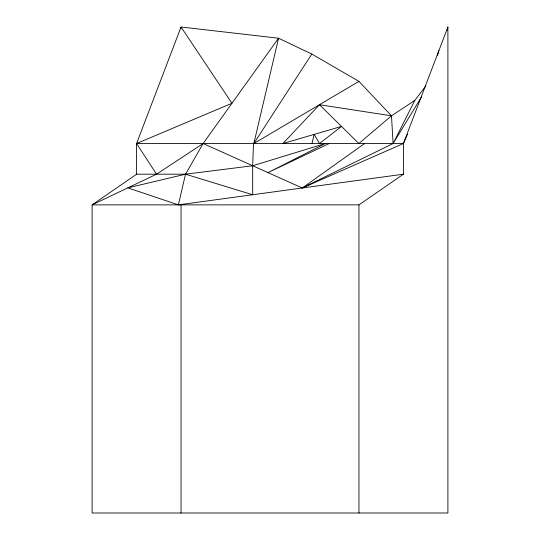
<?xml version="1.0" encoding="UTF-8"?>
<svg xmlns="http://www.w3.org/2000/svg" width="540" height="540" viewBox="0 0 540 540"><rect width="100%" height="100%" fill="white"/><g stroke="black" fill="none" stroke-linecap="round" stroke-linejoin="round"><path stroke-width="0.81" d="M253.496 143.525L252.679 165.76L252.679 194.744L185.524 174.197L136.58 174.197L92.104 204.869L92.104 513L447.896 513L447.896 27L403.421 143.525L403.421 174.197L358.952 204.869L92.104 204.869L156.546 174.197L203.107 143.525L278.559 38.218L311.789 54.047L358.952 81.392L391.487 115.81L393.107 143.525L302.252 187.988L203.107 143.525L185.524 174.197L178.362 204.869L127.832 187.866L185.524 174.197L252.679 165.76L325.33 143.525L267.982 172.618L329.218 143.525M447.14 30.254L447.896 27M358.952 81.392L253.834 143.525L278.559 38.218L181.049 27L136.58 143.525L136.58 174.197M311.958 143.525L314.172 134.399L319.491 143.525L341.51 126.421L282.893 143.525L319.491 104.719L391.487 115.81L414.788 100.42L425.817 85.921M437.555 55.391L438.892 50.591M364.615 143.525L302.252 187.988L403.421 143.525L407.477 134.278M414.788 100.42L393.107 143.525L421.463 96.998M253.834 143.525L311.789 54.047M391.487 115.81L358.864 143.525L319.491 104.719M156.546 174.197L136.58 143.525L231.95 103.275L181.049 27L181.049 28.688M178.362 204.869L403.421 174.197M136.58 143.525L403.421 143.525M358.952 204.869L358.952 513M181.049 204.869L181.049 513"/></g></svg>
